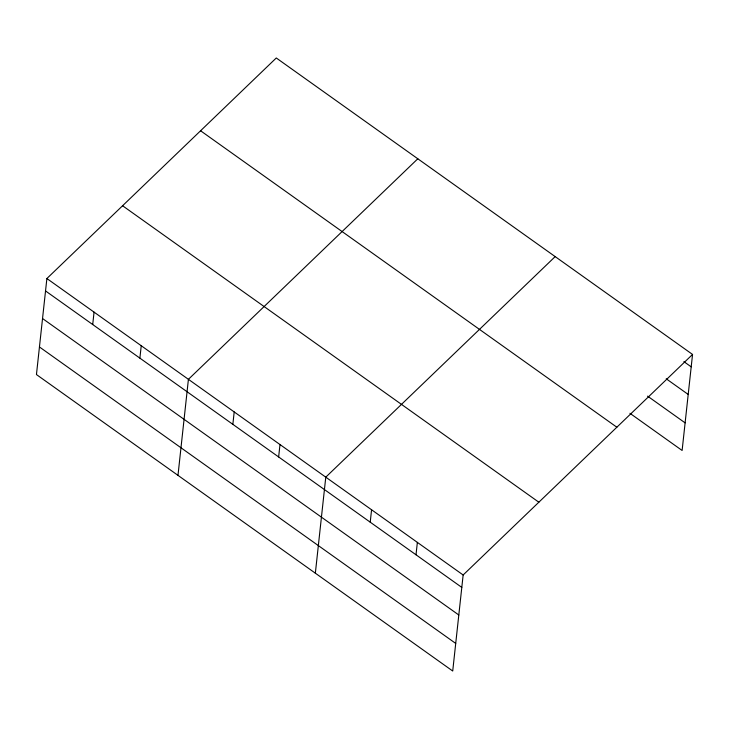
<?xml version="1.0" encoding="UTF-8"?>
<svg xmlns="http://www.w3.org/2000/svg" width="729" height="729" viewBox="0 0 729 729"><rect width="100%" height="100%" fill="white"/><g stroke="black" fill="none" stroke-linecap="round" stroke-linejoin="round"><path stroke-width="1.09" d="M46.884 278.533L36.45 374.56L452.718 671.017L463.152 574.99L692.55 354.44L276.282 57.983L46.884 278.533L463.152 574.99M92.711 324.542L94.059 312.13M139.886 358.139L141.235 345.737M177.985 475.354L188.41 379.335L417.808 158.776M232.852 424.351L234.2 411.94M278.642 456.955L279.991 444.553M315.347 573.185L325.781 477.158L555.179 256.608M370.223 522.174L371.571 509.771M416.013 554.787L417.362 542.385M692.55 354.44L682.116 450.467L629.92 413.288M683.875 361.63L691.201 366.842M666.224 378.788L688.203 394.444M647.571 396.129L685.114 422.866M200.575 130.764L616.852 427.221M122.581 205.751L538.849 502.208M45.535 290.944L461.803 587.401M42.537 318.537L458.805 614.994M39.448 346.968L455.716 643.425"/></g></svg>
